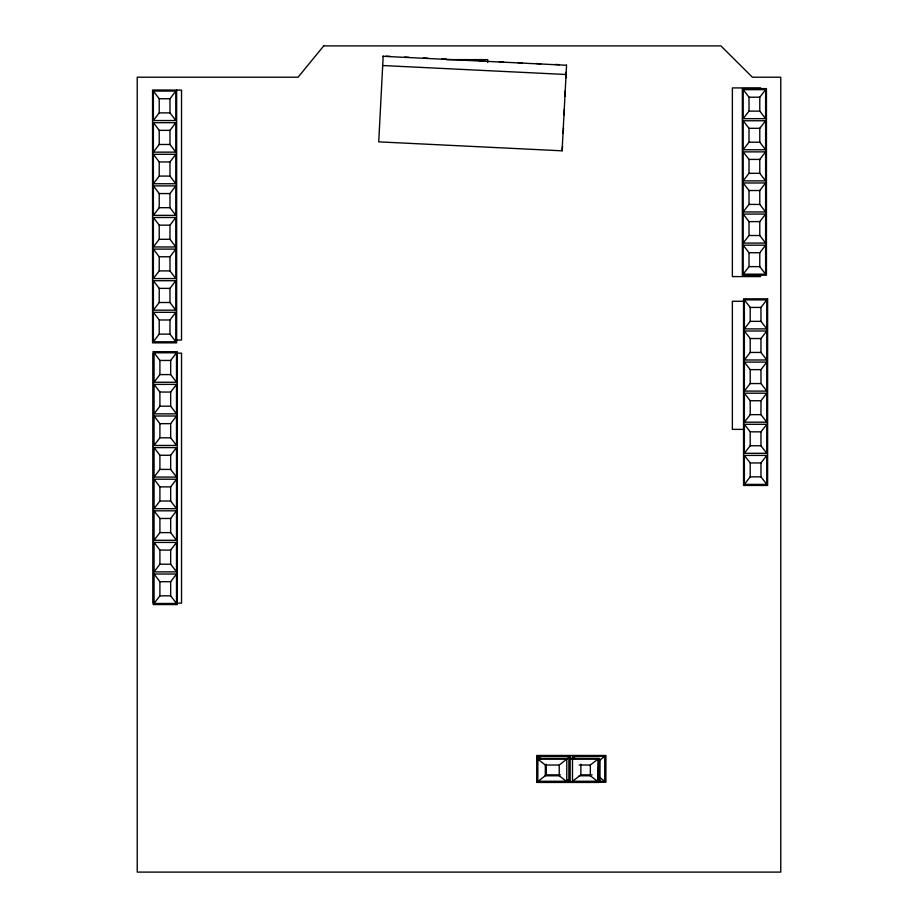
<?xml version="1.0" encoding="UTF-8"?>
<svg xmlns="http://www.w3.org/2000/svg" width="918" height="918" viewBox="0 0 918 918"><rect width="100%" height="100%" fill="white"/><g stroke="black" fill="none" stroke-linecap="round" stroke-linejoin="round"><path stroke-width="1.38" d="M153.375 341.783L153.375 312.315L175.82 312.315L175.82 341.783L153.375 341.783L159.216 334.118L159.216 319.98L153.375 312.315M153.375 310.169L153.375 280.713L175.82 280.713L175.82 310.169L153.375 310.169L159.216 302.504L159.216 288.378L153.375 280.713M153.375 278.567L153.375 249.111L175.82 249.111L175.82 278.567L153.375 278.567L159.216 270.902L159.216 256.765L153.375 249.111M153.375 246.965L153.375 217.497L175.82 217.497L175.82 246.965L153.375 246.965L159.216 239.3L159.216 225.162L153.375 217.497M153.375 215.363L153.375 185.895L175.82 185.895L175.82 215.363L153.375 215.363L159.216 207.697L159.216 193.56L153.375 185.895M153.375 183.749L153.375 154.293L175.82 154.293L175.82 183.749L153.375 183.749L159.216 176.084L159.216 161.958L153.375 154.293M153.375 152.147L153.375 122.679L175.82 122.679L175.82 152.147L153.375 152.147L159.216 144.482L159.216 130.345L153.375 122.679M153.375 120.545L153.375 91.077L175.82 91.077L175.82 120.545L153.375 120.545L159.216 112.88L159.216 98.742L153.375 91.077M154.063 603.482L154.063 574.025L176.508 574.025L176.508 603.482L154.063 603.482L159.904 595.828L159.904 581.691L154.063 574.025M154.063 571.88L154.063 542.423L176.508 542.423L176.508 571.88L154.063 571.88L159.904 564.214L159.904 550.089L154.063 542.423M154.063 540.277L154.063 510.81L176.508 510.81L176.508 540.277L154.063 540.277L159.904 532.612L159.904 518.475L154.063 510.81M154.063 508.675L154.063 479.207L176.508 479.207L176.508 508.675L154.063 508.675L159.904 501.01L159.904 486.873L154.063 479.207M154.063 477.062L154.063 447.605L176.508 447.605L176.508 477.062L154.063 477.062L159.904 469.408L159.904 455.271L154.063 447.605M154.063 445.459L154.063 416.003L176.508 416.003L176.508 445.459L154.063 445.459L159.904 437.794L159.904 423.668L154.063 416.003M154.063 413.857L154.063 384.39L176.508 384.39L176.508 413.857L154.063 413.857L159.904 406.192L159.904 392.055L154.063 384.39M154.063 382.255L154.063 352.787L176.508 352.787L176.508 382.255L154.063 382.255L159.904 374.59L159.904 360.453L154.063 352.787M175.82 341.783L169.979 334.118L169.979 319.98L175.82 312.315M175.82 310.169L169.979 302.504L169.979 288.378L175.82 280.713M175.82 278.567L169.979 270.902L169.979 256.765L175.82 249.111M175.82 246.965L169.979 239.3L169.979 225.162L175.82 217.497M175.82 215.363L169.979 207.697L169.979 193.56L175.82 185.895M175.82 183.749L169.979 176.084L169.979 161.958L175.82 154.293M175.82 152.147L169.979 144.482L169.979 130.345L175.82 122.679M175.82 120.545L169.979 112.88L169.979 98.742L175.82 91.077M176.508 603.482L170.668 595.828L170.668 581.691L176.508 574.025M176.508 571.88L170.668 564.214L170.668 550.089L176.508 542.423M176.508 540.277L170.668 532.612L170.668 518.475L176.508 510.81M176.508 508.675L170.668 501.01L170.668 486.873L176.508 479.207M176.508 477.062L170.668 469.408L170.668 455.271L176.508 447.605M176.508 445.459L170.668 437.794L170.668 423.668L176.508 416.003M176.508 413.857L170.668 406.192L170.668 392.055L176.508 384.39M176.508 382.255L170.668 374.59L170.668 360.453L176.508 352.787M176.635 90.01L176.635 342.85L152.56 342.85L152.56 90.01L181.534 90.09L181.534 340.039L175.877 340.039M562.608 146.157L562.091 150.816L378.721 141.854L383.196 56.055M562.091 150.816L566.567 65.017M563.239 133.351L563.514 127.659M564.134 114.842L564.421 109.15M565.04 96.333L565.316 90.641M565.947 77.823L566.222 72.132M536.732 758.36L598.938 758.36L598.938 782.434L536.732 782.434L536.732 755.468L605.903 755.468L605.903 782.239L536.732 782.239M743.167 118.663L749.008 111.112L749.008 97.205L743.167 89.666L765.612 89.666L765.612 118.663L743.167 118.663L743.167 89.666M765.612 118.663L759.783 111.112L759.783 97.205L765.612 89.666M743.167 149.76L749.008 142.221L749.008 128.313L743.167 120.763L765.612 120.763L765.612 149.76L743.167 149.76L743.167 120.763M765.612 149.76L759.783 142.221L759.783 128.313L765.612 120.763M743.167 180.869L749.008 173.318L749.008 159.411L743.167 151.872L765.612 151.872L765.612 180.869L743.167 180.869L743.167 151.872M765.612 180.869L759.783 173.318L759.783 159.411L765.612 151.872M743.167 211.966L749.008 204.427L749.008 190.519L743.167 182.969L765.612 182.969L765.612 211.966L743.167 211.966L743.167 182.969M765.612 211.966L759.783 204.427L759.783 190.519L765.612 182.969M743.167 243.075L749.008 235.524L749.008 221.617L743.167 214.078L765.612 214.078L765.612 243.075L743.167 243.075L743.167 214.078M765.612 243.075L759.783 235.524L759.783 221.617L765.612 214.078M743.167 274.172L749.008 266.633L749.008 252.725L743.167 245.175L765.612 245.175L765.612 274.172L743.167 274.172L743.167 245.175M765.612 274.172L759.783 266.633L759.783 252.725L765.612 245.175M744.36 328.885L750.201 321.346L750.201 307.427L744.36 299.888L766.805 299.888L766.805 328.885L744.36 328.885L744.36 299.888M766.805 328.885L760.965 321.346L760.965 307.427L766.805 299.888M744.36 359.982L750.201 352.443L750.201 338.535L744.36 330.996L766.805 330.996L766.805 359.982L744.36 359.982L744.36 330.996M766.805 359.982L760.965 352.443L760.965 338.535L766.805 330.996M744.36 391.091L750.201 383.552L750.201 369.633L744.36 362.094L766.805 362.094L766.805 391.091L744.36 391.091L744.36 362.094M766.805 391.091L760.965 383.552L760.965 369.633L766.805 362.094M744.36 422.188L750.201 414.649L750.201 400.741L744.36 393.202L766.805 393.202L766.805 422.188L744.36 422.188L744.36 393.202M766.805 422.188L760.965 414.649L760.965 400.741L766.805 393.202M744.36 453.297L750.201 445.758L750.201 431.839L744.36 424.3L766.805 424.3L766.805 453.297L744.36 453.297L744.36 424.3M766.805 453.297L760.965 445.758L760.965 431.839L766.805 424.3M744.36 484.406L750.201 476.855L750.201 462.947L744.36 455.408L766.805 455.408L766.805 484.406L744.36 484.406L744.36 455.408M766.805 484.406L760.965 476.855L760.965 462.947L766.805 455.408M567.003 758.807L570.147 756.375L570.147 781.333L537.902 781.333M599.488 760.437L604.732 756.375L604.732 781.333L572.488 781.333L572.488 756.375L604.732 756.375M570.147 756.375L537.902 756.375L537.787 781.62L546.29 774.849L560.347 774.849M566.785 759.175L537.787 759.175L545.326 765.015L559.234 765.015L566.785 759.175L566.785 781.62L537.787 781.62M579.212 765.015L590.343 765.015L597.882 759.175L597.882 781.62L568.885 781.62L568.885 759.175L597.882 759.175M572.488 781.333L580.876 774.849L592.121 774.849M446.32 59.624L487.71 59.624L487.71 62.458M760.666 87.921L732.369 87.921L732.369 276.582L760.666 276.582M749.008 97.205L759.783 97.205M159.216 98.742L169.979 98.742M749.008 111.112L759.783 111.112M159.216 112.88L169.979 112.88M749.008 128.313L759.783 128.313M159.216 130.345L169.979 130.345M749.008 142.221L759.783 142.221M159.216 144.482L169.979 144.482M749.008 159.411L759.783 159.411M159.216 161.958L169.979 161.958M749.008 173.318L759.783 173.318M159.216 176.084L169.979 176.084M749.008 190.519L759.783 190.519M159.216 193.56L169.979 193.56M749.008 204.427L759.783 204.427M159.216 207.697L169.979 207.697M749.008 221.617L759.783 221.617M159.216 225.162L169.979 225.162M749.008 235.524L759.783 235.524M159.216 239.3L169.979 239.3M749.008 252.725L759.783 252.725M159.216 256.765L169.979 256.765M749.008 266.633L759.783 266.633M159.216 270.902L169.979 270.902M159.216 288.378L169.979 288.378M743.683 301.265L732.369 301.265L732.369 429.372L743.683 429.372M159.216 302.504L169.979 302.504M750.201 307.427L760.965 307.427M159.216 319.98L169.979 319.98M750.201 321.346L760.965 321.346M159.216 334.118L169.979 334.118M750.201 338.535L760.965 338.535M750.201 352.443L760.965 352.443M177.289 353.166L181.534 353.166L181.534 603.115L177.289 603.115M159.904 360.453L170.668 360.453M750.201 369.633L760.965 369.633M159.904 374.59L170.668 374.59M750.201 383.552L760.965 383.552M159.904 392.055L170.668 392.055M750.201 400.741L760.965 400.741M159.904 406.192L170.668 406.192M750.201 414.649L760.965 414.649M159.904 423.668L170.668 423.668M750.201 431.839L760.965 431.839M159.904 437.794L170.668 437.794M750.201 445.758L760.965 445.758M159.904 455.271L170.668 455.271M750.201 462.947L760.965 462.947M159.904 469.408L170.668 469.408M750.201 476.855L760.965 476.855M159.904 486.873L170.668 486.873M159.904 501.01L170.668 501.01M159.904 518.475L170.668 518.475M159.904 532.612L170.668 532.612M159.904 550.089L170.668 550.089M159.904 564.214L170.668 564.214M159.904 581.691L170.668 581.691M159.904 595.828L170.668 595.828M566.785 781.62L559.234 775.779L545.326 775.779L545.326 765.015M579.212 775.779L590.343 775.779L597.882 781.62L598.984 759.175L599.993 759.175L599.993 781.62L598.984 781.62M386.065 56.193L390.357 56.4M404.689 57.1L408.98 57.318M423.313 58.018L427.604 58.224M441.937 58.924L446.228 59.131M461.995 59.9L466.287 60.118M479.185 60.749L484.911 61.024M499.243 61.724L503.534 61.931M517.867 62.631L522.158 62.849M536.491 63.549L540.782 63.755M555.115 64.455L559.406 64.662M383.001 56.296L566.383 65.247M382.439 65.522L565.821 74.484M599.488 777.282L604.732 781.333M568.047 779.715L570.147 781.333M572.488 756.375L575.632 758.807M537.902 756.375L541.046 758.807M590.343 765.015L590.343 775.779M580.876 764.201L580.876 775.056M559.234 765.015L559.234 775.779M546.29 764.201L546.29 775.056M153.249 353.166L153.249 603.115M153.249 351.72L153.249 604.56L177.323 604.56L177.323 351.72L153.249 351.72M323.733 45.9L298.086 77.204L137.23 77.204L137.23 872.1L780.77 872.1L780.77 77.204L752.358 77.204L720.928 45.9L323.733 45.9M766.438 88.61L742.352 88.61L742.352 275.228L766.438 275.228L766.438 88.61M767.62 298.832L743.546 298.832L743.546 485.45L767.62 485.45L767.62 298.832"/></g></svg>
